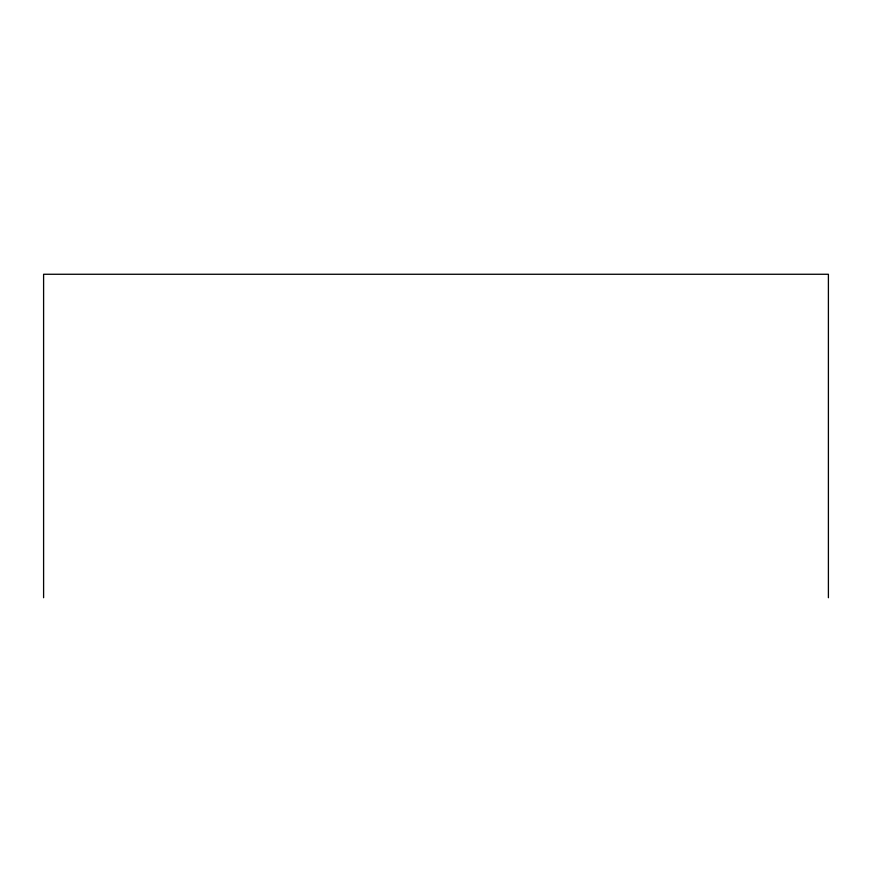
<?xml version="1.0" encoding="UTF-8"?>
<svg xmlns="http://www.w3.org/2000/svg" width="872" height="872" viewBox="0 0 872 872"><rect width="100%" height="100%" fill="white"/><g stroke="black" fill="none" stroke-linecap="round" stroke-linejoin="round"><path stroke-width="1.31" d="M828.4 597.734L828.4 274.266L43.6 274.266L43.6 597.734"/></g></svg>
